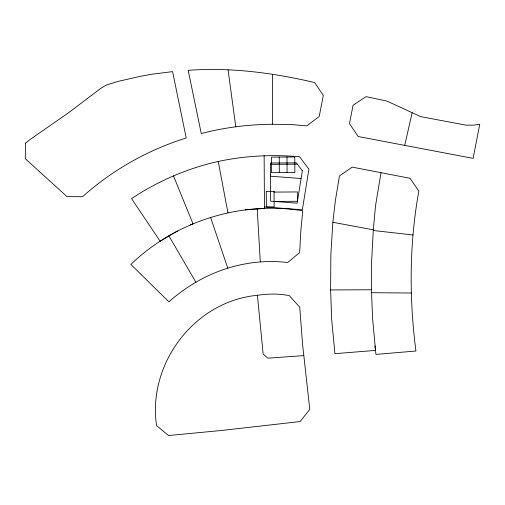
<?xml version="1.0" encoding="UTF-8"?>
<svg xmlns="http://www.w3.org/2000/svg" width="505" height="505" viewBox="0 0 505 505"><rect width="100%" height="100%" fill="white"/><g stroke="black" fill="none" stroke-linecap="round" stroke-linejoin="round"><path stroke-width="0.76" d="M272.435 124.274L291.025 124.527L306.794 125.859L319.204 116.472L323.307 95.483L314.659 82.542C273.319 72.897 230.69 67.165 188.195 70.321L201.255 133.541C224.454 127.475 248.46 124.451 272.435 124.274L272.492 74.304M371.472 289.769L371.598 261.723L373.309 229.813L332.852 222.288L335.339 200.832L339.442 175.955L352.225 167.123L410.003 178.29L418.834 191.098C409.252 243.789 409.101 297.982 415.912 351.026L375.922 354.415L372.532 317.784L371.472 289.769L330.611 289.927L330.863 254.627L332.852 222.288M381.022 172.691L375.518 205.781L373.245 230.501L413.046 234.976M404.713 145.358L412.149 112.71L386.836 101.044L365.999 96.663L353.033 105.274L349.492 123.656L358.197 136.527L473.128 158.387L479.75 124.274L473.248 125.177L465.787 125.114L420.633 116.623L412.149 112.71M195.902 282.245C223.254 266.179 256.092 258.648 287.667 262.531L299.642 252.607L300.854 230.596L302.754 210.787C241.207 200.63 175.746 221.076 130.883 264.424L168.885 301.832C177.223 294.44 186.282 287.863 195.902 282.245L168.916 235.911L160.205 241.321L131.565 198.629C154.751 183.138 180.392 171.479 207.284 164.138C237.331 156.102 268.641 154.101 299.579 156.739L308.909 169.175L302.356 209.79L264.462 206.93M168.916 235.911L177.653 230.905M190.555 224.807L193.011 223.848L173.455 175.835M257.411 295.305C194.558 301.1 147.346 363.688 156.569 425.595L168.544 435.518L221.215 430.512L300.109 421.555L309.78 409.366L302.596 344.562L299.736 307.21L289.321 295.646C278.792 293.544 267.991 293.689 257.411 295.305L263.137 354.011L267.833 358.178L303.84 355.602M245.19 209.884L264.475 208.451L264.128 155.622M270.409 164.34L297.376 164.169M274.051 192.096L297.369 191.944L297.432 201.274L274.108 201.419M371.598 292.692L411.31 293.033M270.484 176.201L301.1 178.511M210.617 217.535L227.812 268.187M218.229 161.499L227.963 212.902M228.058 69.86L235.803 126.824M374.925 345.742L375.455 350.407L334.935 353.67L331.671 319.431L330.611 289.927M257.197 208.761L260.302 261.874M286.991 157.03L287.092 172.577M279.214 157.08L279.315 172.628M25.559 143.117L25.25 158.665L66.95 196.603L82.53 196.729C112.432 169.964 147.921 149.916 186.231 137.991L172.584 71.628L153.211 74.058L141.331 76.11L117.823 81.456L106.347 85.093L100.968 88.205L68.756 112.615L30.382 139.298L25.559 143.117M302.35 170.797L297.123 203.161L270.642 201.16L270.396 163.033L296.397 162.862L302.35 170.797M294.762 156.979L271.444 157.131L271.545 172.678L294.863 172.527L294.762 156.979M274.045 191.319L266.268 191.37L266.369 206.917L274.146 206.867L274.045 191.319"/></g></svg>
